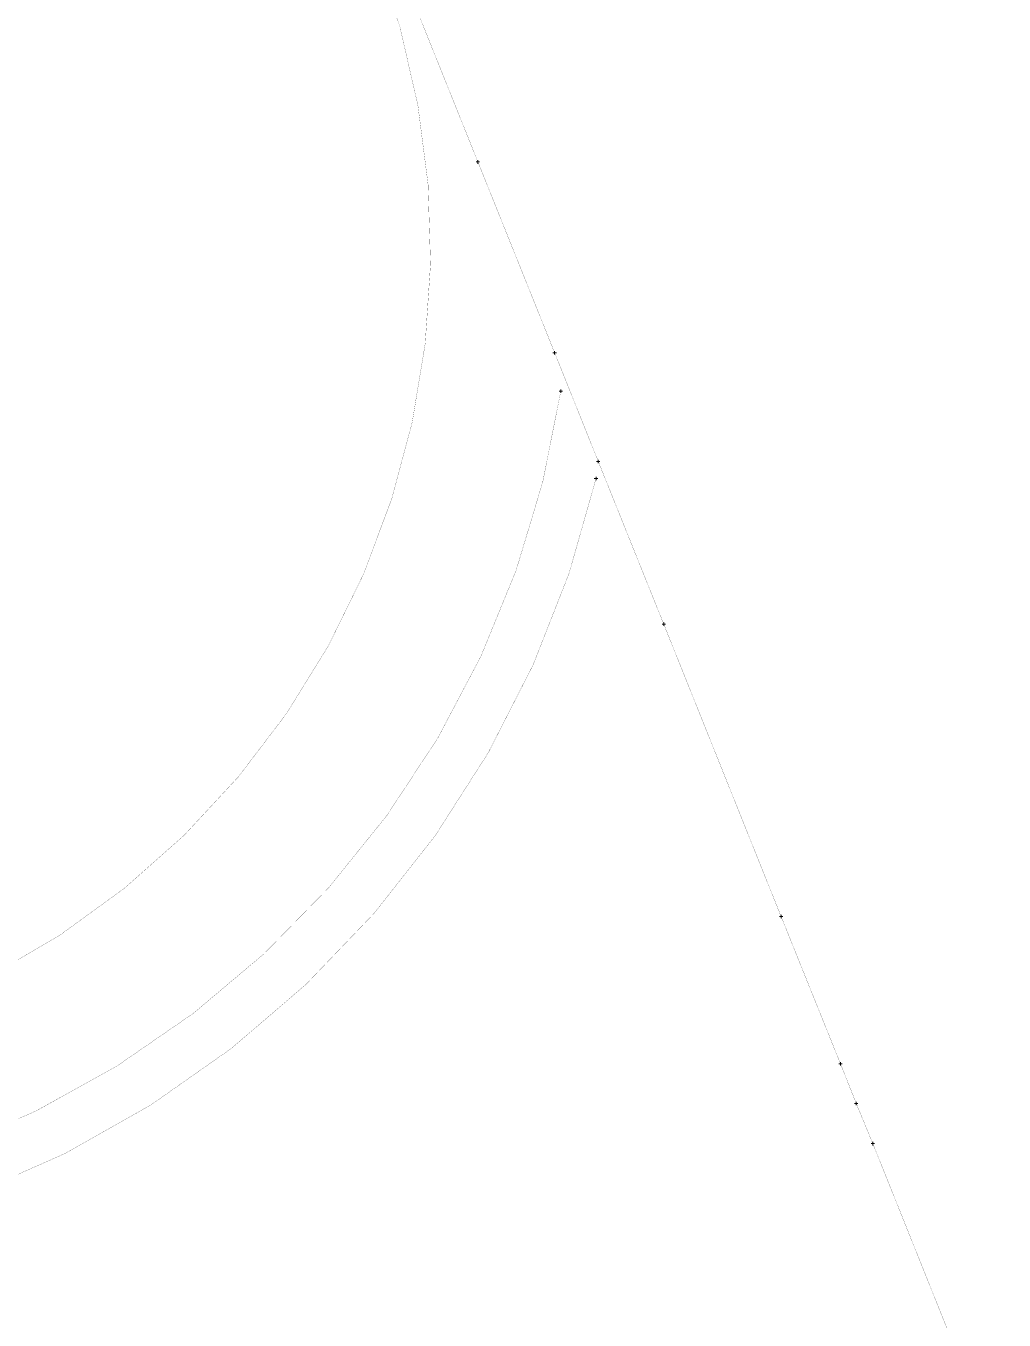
# Model space of a CAD drawing. Extents: x 358458 to 361663, y 818350 to 821723.
# Drawn here: x 360610 to 361186, y 819639 to 820400 of the extents above; entities that cross this region are included whole.
import ezdxf

# ---------------------------------------------------------------- set-up
doc = ezdxf.new("R2010")
doc.units = 0
doc.header["$MEASUREMENT"] = 0
doc.linetypes.add('solid', pattern=[0])
doc.layers.add('0 101001GR FENCES', color=5, linetype='solid', lineweight=9)
doc.layers.add('PIVOT10', color=96, linetype='solid', lineweight=9)

# ---------------------------------------------------------------- blocks, each defined once
blk = doc.blocks.new('CCAD_POINT_CROSS')
at = {"linetype": 'solid'}
for p, q in [((-1, 0), (1, 0)), ((0, -1), (0, 1))]:
    blk.add_line(p, q, dxfattribs=at)
for tag in ['POINT_NUMBER', 'POINT_CODE', 'POINT_HEIGHT']:
    blk.add_attdef(tag, (0, 0), '', height=1)

msp = doc.modelspace()

# ---------------------------------------------------------------- linework, layer by layer
at = {"layer": '0 101001GR FENCES', "color": 5, "linetype": 'solid', "lineweight": 9, "const_width": 0.1}
msp.add_lwpolyline([(360830.21, 820434.39), (360876.29, 820319.74), (360921.4, 820207.52), (360947.04, 820143.63), (360985.58, 820047.88), (361054.59, 819875.93), (361089.47, 819789.4), (361098.75, 819766.04), (361108.51, 819742.4), (361185.65, 819550.23)], dxfattribs=at)
at = {"layer": '0 101001GR FENCES', "color": 5, "lineweight": 0}
for p in [(360876.29, 820319.74), (360921.4, 820207.52), (360947.04, 820143.63), (360985.58, 820047.88), (361054.59, 819875.93), (361089.47, 819789.4), (361098.75, 819766.04), (361108.51, 819742.4)]:
    msp.add_point(p, dxfattribs=at)
at = {"layer": 'PIVOT10', "color": 96, "linetype": 'solid', "lineweight": 9, "const_width": 0.1}
for points in [[(359918.9, 820447.36, 2.515138), (360519.65, 820725.38, -0.727255)], [(359811.94, 820156.7, 0.840116), (360925.02, 820185.02, -0.213173)], [(359794.73, 820101.26, 0.771572), (360945.73, 820133.53, -0.195322)]]:
    msp.add_lwpolyline(points, format="xyb", dxfattribs=at)
at = {"layer": 'PIVOT10', "color": 96, "lineweight": 0}
for p in [(360925.02, 820185.02), (360945.73, 820133.53)]:
    msp.add_point(p, dxfattribs=at)

# ---------------------------------------------------------------- block references
at = {"layer": '0 101001GR FENCES', "color": 5, "lineweight": 0}
for p in [(360876.29, 820319.74), (360921.4, 820207.52), (360947.04, 820143.63), (360985.58, 820047.88), (361054.59, 819875.93), (361089.47, 819789.4), (361098.75, 819766.04), (361108.51, 819742.4)]:
    msp.add_blockref('CCAD_POINT_CROSS', p, dxfattribs=at)
at = {"layer": 'PIVOT10', "color": 96, "lineweight": 0}
for p in [(360925.02, 820185.02), (360945.73, 820133.53)]:
    msp.add_blockref('CCAD_POINT_CROSS', p, dxfattribs=at)

doc.saveas('drawing.dxf')
